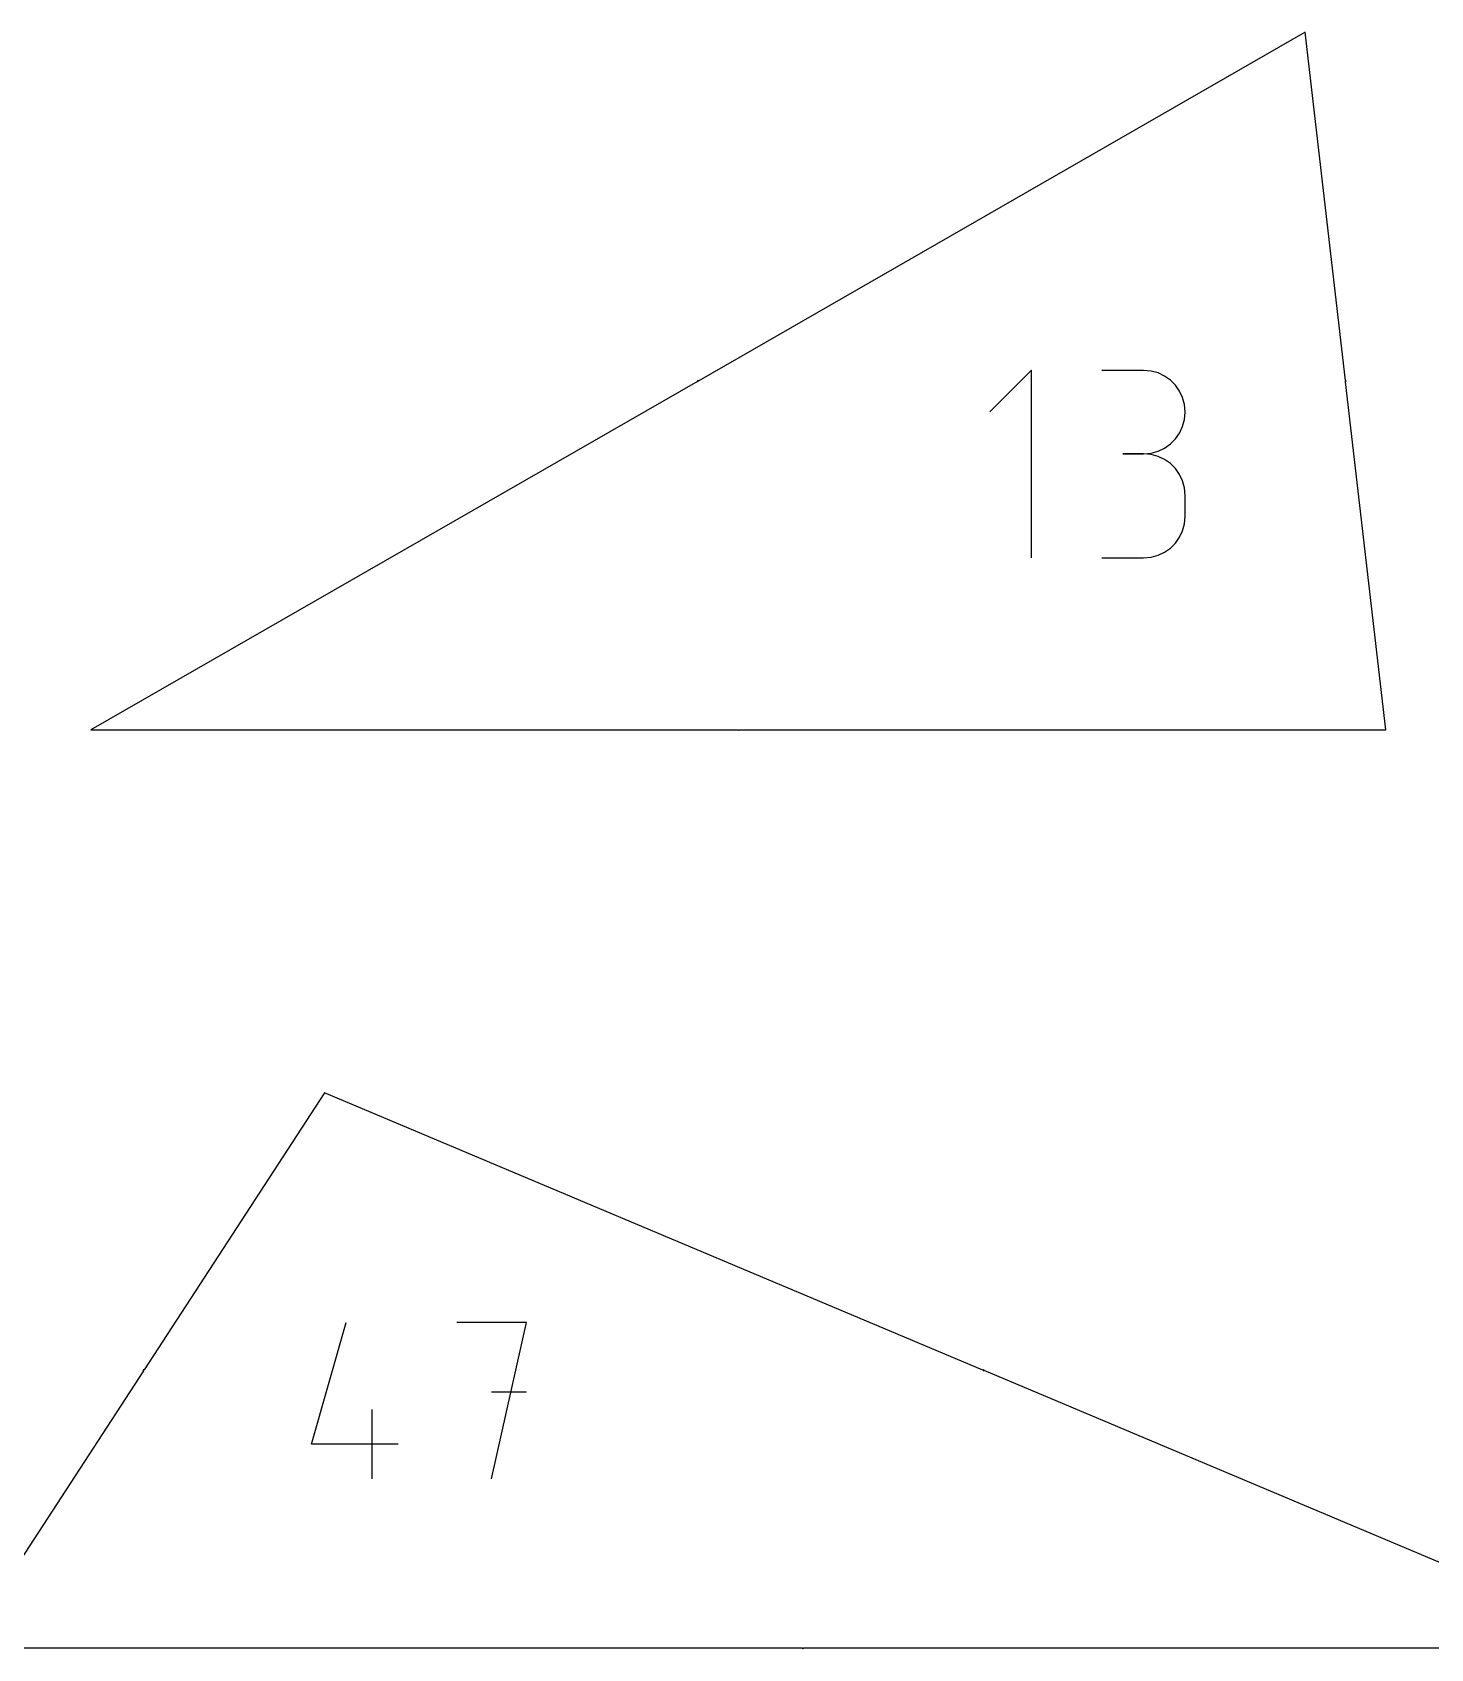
# Model space of a CAD drawing. Extents: x 0 to 200, y 0 to 297.
# Drawn here: x 54.2 to 104.9, y 135.7 to 194.4 of the extents above; entities that cross this region are included whole.
import ezdxf

# ---------------------------------------------------------------- set-up
doc = ezdxf.new("R2010")
doc.units = 0

msp = doc.modelspace()

# ---------------------------------------------------------------- linework, layer by layer
at = {"layer": 'annotation', "color": 1}
for p, q in [((90.437142, 182.104688), (88.923023, 180.590141)), ((90.437142, 175.293926), (90.437142, 182.104688)), ((94.503376, 182.096787), (92.990965, 182.096787)), ((94.775387, 182.072371), (94.503376, 182.096787)), ((95.031339, 182.002011), (94.775387, 182.072371)), ((95.266977, 181.890032), (95.031339, 182.002011)), ((95.478042, 181.740762), (95.266977, 181.890032)), ((78.324236, 181.707827), (78.324193, 181.707371)), ((78.324193, 181.707371), (78.324229, 181.70691)), ((78.324229, 181.70691), (78.324346, 181.706455)), ((78.324356, 181.708268), (78.324236, 181.707827)), ((78.324346, 181.706455), (78.324547, 181.706017)), ((78.324549, 181.708685), (78.324356, 181.708268)), ((78.324547, 181.706017), (78.324547, 181.706017)), ((78.324547, 181.706017), (78.324825, 181.70562)), ((78.324812, 181.709065), (78.324549, 181.708685)), ((78.325144, 181.709399), (78.324812, 181.709065)), ((78.324825, 181.70562), (78.32516, 181.705288)), ((78.32554, 181.709677), (78.325144, 181.709399)), ((78.32516, 181.705288), (78.325541, 181.705024)), ((78.325979, 181.709879), (78.32554, 181.709677)), ((78.32554, 181.709677), (78.32554, 181.709677)), ((78.325541, 181.705024), (78.325957, 181.704831)), ((78.325957, 181.704831), (78.326399, 181.704711)), ((78.326435, 181.709997), (78.325979, 181.709879)), ((78.326399, 181.704711), (78.326856, 181.704668)), ((78.326896, 181.710033), (78.326435, 181.709997)), ((78.326856, 181.704668), (78.327318, 181.704703)), ((78.326909, 181.703172), (78.326866, 181.702715)), ((78.326866, 181.702715), (78.326902, 181.702254)), ((78.327353, 181.709989), (78.326896, 181.710033)), ((78.326902, 181.702254), (78.32702, 181.701797)), ((78.327029, 181.703614), (78.326909, 181.703172)), ((78.32702, 181.701797), (78.327223, 181.701357)), ((78.327221, 181.704031), (78.327029, 181.703614)), ((78.327485, 181.704411), (78.327221, 181.704031)), ((78.327223, 181.701357), (78.327889, 181.700198)), ((78.327318, 181.704703), (78.327773, 181.704821)), ((78.327794, 181.70987), (78.327353, 181.709989)), ((78.327816, 181.704746), (78.327485, 181.704411)), ((78.327773, 181.704821), (78.328212, 181.705023)), ((78.328211, 181.709678), (78.327794, 181.70987)), ((78.328212, 181.705023), (78.327816, 181.704746)), ((78.327889, 181.700198), (78.327889, 181.700198)), ((78.327889, 181.700198), (78.328167, 181.699802)), ((78.328167, 181.699802), (78.328501, 181.69947)), ((78.328591, 181.709415), (78.328211, 181.709678)), ((78.328212, 181.705023), (78.328608, 181.7053)), ((78.328652, 181.705225), (78.328212, 181.705023)), ((78.328212, 181.705023), (78.328212, 181.705023)), ((78.328212, 181.705023), (78.328212, 181.705023)), ((78.328501, 181.69947), (78.328881, 181.699207)), ((78.328924, 181.709084), (78.328591, 181.709415)), ((78.328608, 181.7053), (78.328939, 181.705635)), ((78.329107, 181.705343), (78.328652, 181.705225)), ((78.328881, 181.699207), (78.329297, 181.699015)), ((78.329201, 181.708689), (78.328924, 181.709084)), ((78.328939, 181.705635), (78.329203, 181.706015)), ((78.329569, 181.705379), (78.329107, 181.705343)), ((78.329201, 181.708689), (78.329201, 181.708689)), ((78.329404, 181.708249), (78.329201, 181.708689)), ((78.329203, 181.706015), (78.329396, 181.706432)), ((78.329297, 181.699015), (78.329738, 181.698896)), ((78.329396, 181.706432), (78.329515, 181.706874)), ((78.329522, 181.707793), (78.329404, 181.708249)), ((78.329515, 181.706874), (78.329558, 181.707331)), ((78.329558, 181.707331), (78.329522, 181.707793)), ((78.330025, 181.705335), (78.329569, 181.705379)), ((78.329738, 181.698896), (78.330195, 181.698854)), ((78.330467, 181.705216), (78.330025, 181.705335)), ((78.330195, 181.698854), (78.330656, 181.69889)), ((78.330884, 181.705023), (78.330467, 181.705216)), ((78.330656, 181.69889), (78.331111, 181.699009)), ((78.331264, 181.704759), (78.330884, 181.705023)), ((78.331111, 181.699009), (78.33155, 181.699211)), ((78.331599, 181.704427), (78.331264, 181.704759)), ((78.33155, 181.699211), (78.331946, 181.699488)), ((78.33155, 181.699211), (78.33155, 181.699211)), ((78.331877, 181.70403), (78.331599, 181.704427)), ((78.332542, 181.702871), (78.331877, 181.70403)), ((78.331877, 181.70403), (78.331877, 181.70403)), ((78.331946, 181.699488), (78.332277, 181.699822)), ((78.332277, 181.699822), (78.332541, 181.700201)), ((78.332541, 181.700201), (78.332735, 181.700617)), ((78.332745, 181.702431), (78.332542, 181.702871)), ((78.332735, 181.700617), (78.332855, 181.701058)), ((78.332863, 181.701975), (78.332745, 181.702431)), ((78.332855, 181.701058), (78.332898, 181.701514)), ((78.332898, 181.701514), (78.332863, 181.701975)), ((78.333276, 181.713332), (78.33327, 181.713029)), ((78.33327, 181.713029), (78.33327, 181.713029)), ((78.33327, 181.713029), (78.333411, 181.711854)), ((78.333335, 181.713621), (78.333276, 181.713332)), ((78.333441, 181.71389), (78.333335, 181.713621)), ((78.333411, 181.711854), (78.333668, 181.710709)), ((78.333591, 181.714135), (78.333441, 181.71389)), ((78.333779, 181.714351), (78.333591, 181.714135)), ((78.333668, 181.710709), (78.334036, 181.709602)), ((78.334002, 181.714532), (78.333779, 181.714351)), ((78.334255, 181.714674), (78.334002, 181.714532)), ((78.334036, 181.709602), (78.334512, 181.708541)), ((78.334533, 181.714771), (78.334255, 181.714674)), ((78.334512, 181.708541), (78.335091, 181.707534)), ((78.334832, 181.714819), (78.334533, 181.714771)), ((78.334954, 181.714824), (78.334832, 181.714819)), ((78.334832, 181.714819), (78.334832, 181.714819)), ((78.335077, 181.714819), (78.334954, 181.714824)), ((78.3352, 181.714805), (78.335077, 181.714819)), ((78.335091, 181.707534), (78.335768, 181.706587)), ((78.335321, 181.714781), (78.3352, 181.714805)), ((78.335441, 181.714749), (78.335321, 181.714781)), ((78.335558, 181.714708), (78.335441, 181.714749)), ((78.335673, 181.714658), (78.335558, 181.714708)), ((78.335783, 181.714601), (78.335673, 181.714658)), ((78.335768, 181.706587), (78.336539, 181.70571)), ((78.33589, 181.714535), (78.335783, 181.714601)), ((78.336837, 181.71382), (78.33589, 181.714535)), ((78.33589, 181.714535), (78.33589, 181.714535)), ((78.336539, 181.70571), (78.337399, 181.704909)), ((78.337698, 181.71302), (78.336837, 181.71382)), ((78.337399, 181.704909), (78.338344, 181.704193)), ((78.33847, 181.712144), (78.337698, 181.71302)), ((78.338344, 181.704193), (78.338344, 181.704193)), ((78.338344, 181.704193), (78.33845, 181.704127)), ((78.33845, 181.704127), (78.33856, 181.70407)), ((78.339148, 181.711198), (78.33847, 181.712144)), ((78.33856, 181.70407), (78.338674, 181.70402)), ((78.338674, 181.70402), (78.33879, 181.70398)), ((78.33879, 181.70398), (78.33891, 181.703948)), ((78.33891, 181.703948), (78.339032, 181.703924)), ((78.339032, 181.703924), (78.339157, 181.70391)), ((78.339726, 181.71019), (78.339148, 181.711198)), ((78.339157, 181.70391), (78.339282, 181.703905)), ((78.339282, 181.703905), (78.339409, 181.703909)), ((78.339409, 181.703909), (78.339705, 181.703957)), ((78.339409, 181.703909), (78.339409, 181.703909)), ((78.339705, 181.703957), (78.339981, 181.704056)), ((78.340202, 181.709128), (78.339726, 181.71019)), ((78.339981, 181.704056), (78.340232, 181.704198)), ((78.340569, 181.708021), (78.340202, 181.709128)), ((78.340232, 181.704198), (78.340454, 181.70438)), ((78.340454, 181.70438), (78.340642, 181.704596)), ((78.340825, 181.706875), (78.340569, 181.708021)), ((78.340642, 181.704596), (78.340791, 181.70484)), ((78.340791, 181.70484), (78.340898, 181.705109)), ((78.340964, 181.705698), (78.340825, 181.706875)), ((78.340898, 181.705109), (78.340957, 181.705397)), ((78.340957, 181.705397), (78.340964, 181.705698)), ((78.340964, 181.705698), (78.340964, 181.705698)), ((95.660278, 181.558529), (95.478042, 181.740762)), ((95.809428, 181.34766), (95.660278, 181.558529)), ((95.921234, 181.112482), (95.809428, 181.34766)), ((101.82721, 181.710409), (101.841747, 181.712089)), ((101.827841, 181.704958), (101.828214, 181.70173)), ((101.828214, 181.70173), (101.828214, 181.70173)), ((101.828214, 181.70173), (101.828333, 181.701155)), ((101.828333, 181.701155), (101.828546, 181.700626)), ((101.828546, 181.700626), (101.828844, 181.700151)), ((101.828844, 181.700151), (101.829214, 181.699737)), ((101.829214, 181.699737), (101.829648, 181.699393)), ((101.829648, 181.699393), (101.830135, 181.699127)), ((101.830135, 181.699127), (101.830664, 181.698946)), ((101.830664, 181.698946), (101.831226, 181.698859)), ((101.831226, 181.698859), (101.831811, 181.698874)), ((101.831811, 181.698874), (101.833427, 181.699061)), ((101.833427, 181.699061), (101.833999, 181.69918)), ((101.833427, 181.699061), (101.833427, 181.699061)), ((101.833999, 181.69918), (101.834526, 181.699393)), ((101.834526, 181.699393), (101.835001, 181.699689)), ((101.835001, 181.699689), (101.835414, 181.70006)), ((101.835414, 181.70006), (101.835758, 181.700494)), ((101.835758, 181.700494), (101.836024, 181.700981)), ((101.836024, 181.700981), (101.836205, 181.701512)), ((101.836277, 181.702662), (101.836091, 181.704278)), ((101.836091, 181.704278), (101.836277, 181.702662)), ((101.836205, 181.701512), (101.836292, 181.702075)), ((101.836292, 181.702075), (101.836277, 181.702662)), ((101.836277, 181.702662), (101.836277, 181.702662)), ((101.836277, 181.702662), (101.836397, 181.702087)), ((101.836397, 181.702087), (101.83661, 181.701558)), ((101.83661, 181.701558), (101.836907, 181.701083)), ((101.836907, 181.701083), (101.837279, 181.700669)), ((101.837279, 181.700669), (101.837713, 181.700326)), ((101.837713, 181.700326), (101.838201, 181.700059)), ((101.841747, 181.712089), (101.838141, 181.714947)), ((101.838201, 181.700059), (101.838732, 181.699879)), ((101.838732, 181.699879), (101.839296, 181.699792)), ((101.839296, 181.699792), (101.839883, 181.699807)), ((101.839883, 181.699807), (101.840455, 181.699926)), ((101.839883, 181.699807), (101.839883, 181.699807)), ((101.840455, 181.699926), (101.840982, 181.700139)), ((101.840982, 181.700139), (101.841457, 181.700436)), ((101.841457, 181.700436), (101.84187, 181.700806)), ((101.84187, 181.700806), (101.842214, 181.70124)), ((101.842214, 181.70124), (101.842481, 181.701727)), ((101.842734, 181.703408), (101.84236, 181.706636)), ((101.842481, 181.701727), (101.842661, 181.702258)), ((101.842661, 181.702258), (101.842749, 181.702822)), ((101.842749, 181.702822), (101.842734, 181.703408)), ((95.991439, 180.857324), (95.921234, 181.112482)), ((96.015787, 180.586511), (95.991439, 180.857324)), ((95.809428, 179.822356), (95.921234, 180.058278)), ((95.921234, 180.058278), (95.991439, 180.314427)), ((95.991439, 180.314427), (96.015787, 180.586511)), ((96.015787, 180.586511), (96.015787, 180.586511)), ((95.478042, 179.428364), (95.660278, 179.610954)), ((95.660278, 179.610954), (95.809428, 179.822356)), ((94.503376, 179.071964), (93.746103, 179.071964)), ((93.746103, 179.071964), (94.503376, 179.071964)), ((94.503376, 179.071964), (94.775387, 179.096385)), ((94.775387, 179.047549), (94.503376, 179.071964)), ((94.503376, 179.071964), (94.503376, 179.071964)), ((94.775387, 179.096385), (95.031339, 179.166787)), ((95.031339, 178.977188), (94.775387, 179.047549)), ((95.031339, 179.166787), (95.266977, 179.278877)), ((95.266977, 178.865209), (95.031339, 178.977188)), ((95.266977, 179.278877), (95.478042, 179.428364)), ((95.478042, 178.71594), (95.266977, 178.865209)), ((95.660278, 178.533707), (95.478042, 178.71594)), ((95.809428, 178.322838), (95.660278, 178.533707)), ((95.921234, 178.08766), (95.809428, 178.322838)), ((95.991439, 177.832501), (95.921234, 178.08766)), ((96.015787, 177.561689), (95.991439, 177.832501)), ((96.015787, 176.804415), (96.015787, 177.561689)), ((96.015787, 177.561689), (96.015787, 177.561689)), ((95.921234, 176.278272), (95.991439, 176.53349)), ((95.991439, 176.53349), (96.015787, 176.804415)), ((95.660278, 175.832221), (95.809428, 176.043076)), ((95.809428, 176.043076), (95.921234, 176.278272)), ((94.775387, 175.318541), (95.031339, 175.388866)), ((95.031339, 175.388866), (95.266977, 175.5008)), ((95.266977, 175.5008), (95.478042, 175.650024)), ((95.478042, 175.650024), (95.660278, 175.832221)), ((92.990965, 175.29414), (94.503376, 175.29414)), ((94.503376, 175.29414), (94.775387, 175.318541)), ((94.503376, 175.29414), (94.503376, 175.29414)), ((79.788304, 169.054885), (79.788261, 169.054403)), ((79.788261, 169.054403), (79.788261, 169.053069)), ((79.788261, 169.053069), (79.788261, 169.053069)), ((79.788261, 169.053069), (79.788304, 169.052587)), ((79.788304, 169.048189), (79.788261, 169.047707)), ((79.788261, 169.047707), (79.788261, 169.047707)), ((79.788261, 169.047707), (79.788304, 169.047227)), ((79.788429, 169.055337), (79.788304, 169.054885)), ((79.788304, 169.052587), (79.788428, 169.052134)), ((79.788429, 169.048642), (79.788304, 169.048189)), ((79.788304, 169.047227), (79.788428, 169.046776)), ((79.788428, 169.052134), (79.788627, 169.051716)), ((79.788428, 169.046776), (79.788627, 169.046359)), ((79.788627, 169.055754), (79.788429, 169.055337)), ((79.788627, 169.04906), (79.788429, 169.048642)), ((79.788891, 169.056127), (79.788627, 169.055754)), ((79.788627, 169.051716), (79.788891, 169.051342)), ((79.788891, 169.049434), (79.788627, 169.04906)), ((79.788627, 169.046359), (79.788891, 169.045986)), ((79.789214, 169.056449), (79.788891, 169.056127)), ((79.788891, 169.051342), (79.789214, 169.051019)), ((79.789214, 169.049757), (79.788891, 169.049434)), ((79.788891, 169.045986), (79.789214, 169.045663)), ((79.789588, 169.056713), (79.789214, 169.056449)), ((79.789214, 169.051019), (79.789588, 169.050755)), ((79.789588, 169.050022), (79.789214, 169.049757)), ((79.789214, 169.045663), (79.789588, 169.045399)), ((79.790005, 169.05691), (79.789588, 169.056713)), ((79.789588, 169.050755), (79.790005, 169.050556)), ((79.790005, 169.05022), (79.789588, 169.050022)), ((79.789588, 169.045399), (79.790005, 169.045201)), ((79.790458, 169.057034), (79.790005, 169.05691)), ((79.790005, 169.050556), (79.790458, 169.050432)), ((79.790458, 169.050345), (79.790005, 169.05022)), ((79.790005, 169.045201), (79.790458, 169.045076)), ((79.790938, 169.057077), (79.790458, 169.057034)), ((79.790458, 169.050432), (79.790938, 169.050388)), ((79.790938, 169.050388), (79.790458, 169.050345)), ((79.790458, 169.045076), (79.790938, 169.045033)), ((79.791419, 169.057034), (79.790938, 169.057077)), ((79.790938, 169.057077), (79.790938, 169.057077)), ((79.790938, 169.050388), (79.791419, 169.050432)), ((79.790938, 169.050388), (79.790938, 169.050388)), ((79.791419, 169.050345), (79.790938, 169.050388)), ((79.790938, 169.050388), (79.790938, 169.050388)), ((79.790938, 169.045033), (79.791419, 169.045076)), ((79.790938, 169.045033), (79.790938, 169.045033)), ((79.791872, 169.05691), (79.791419, 169.057034)), ((79.791419, 169.050432), (79.791872, 169.050556)), ((79.791872, 169.05022), (79.791419, 169.050345)), ((79.791419, 169.045076), (79.791872, 169.045201)), ((79.792289, 169.056713), (79.791872, 169.05691)), ((79.791872, 169.050556), (79.792289, 169.050755)), ((79.792289, 169.050022), (79.791872, 169.05022)), ((79.791872, 169.045201), (79.792289, 169.045399)), ((79.792663, 169.056449), (79.792289, 169.056713)), ((79.792289, 169.050755), (79.792663, 169.051019)), ((79.792663, 169.049757), (79.792289, 169.050022)), ((79.792289, 169.045399), (79.792663, 169.045663)), ((79.792986, 169.056127), (79.792663, 169.056449)), ((79.792663, 169.051019), (79.792986, 169.051343)), ((79.792986, 169.049434), (79.792663, 169.049757)), ((79.792663, 169.045663), (79.792986, 169.045986)), ((79.79325, 169.055754), (79.792986, 169.056127)), ((79.792986, 169.051343), (79.79325, 169.051717)), ((79.79325, 169.04906), (79.792986, 169.049434)), ((79.792986, 169.045986), (79.79325, 169.046359)), ((79.793448, 169.055337), (79.79325, 169.055754)), ((79.79325, 169.051717), (79.793448, 169.052134)), ((79.793448, 169.048642), (79.79325, 169.04906)), ((79.79325, 169.046359), (79.793448, 169.046776)), ((79.793573, 169.054885), (79.793448, 169.055337)), ((79.793448, 169.052134), (79.793573, 169.052588)), ((79.793573, 169.048189), (79.793448, 169.048642)), ((79.793448, 169.046776), (79.793573, 169.047227)), ((79.793616, 169.054403), (79.793573, 169.054885)), ((79.793573, 169.052588), (79.793616, 169.053069)), ((79.793616, 169.047707), (79.793573, 169.048189)), ((79.793573, 169.047227), (79.793616, 169.047707)), ((79.793616, 169.054403), (79.793616, 169.054403)), ((79.793616, 169.053069), (79.793616, 169.054403)), ((79.793616, 169.047707), (79.793616, 169.047707)), ((79.800819, 169.057077), (79.798139, 169.045018)), ((79.798139, 169.050388), (79.800819, 169.050388)), ((79.798139, 169.045018), (79.803501, 169.045018)), ((64.297957, 143.136348), (65.556421, 147.549872)), ((72.100812, 147.549872), (69.57712, 147.549872)), ((70.839144, 141.87468), (72.100812, 147.549872)), ((58.211476, 145.807354), (58.205592, 145.814121)), ((58.210895, 145.821956), (58.210839, 145.821536)), ((58.210839, 145.821536), (58.210855, 145.821115)), ((58.210855, 145.821115), (58.210941, 145.820704)), ((58.211026, 145.822368), (58.210895, 145.821956)), ((58.210941, 145.820704), (58.211096, 145.820313)), ((58.211234, 145.82276), (58.211026, 145.822368)), ((58.211096, 145.820313), (58.211318, 145.819951)), ((58.211509, 145.823109), (58.211234, 145.82276)), ((58.211234, 145.82276), (58.211234, 145.82276)), ((58.211318, 145.819951), (58.211603, 145.819629)), ((58.214836, 145.812514), (58.211476, 145.807354)), ((58.211832, 145.823395), (58.211509, 145.823109)), ((58.211603, 145.819629), (58.211951, 145.819355)), ((58.215895, 145.809622), (58.211768, 145.812309)), ((58.212194, 145.823617), (58.211832, 145.823395)), ((58.211951, 145.819355), (58.211951, 145.819355)), ((58.211951, 145.819355), (58.212344, 145.819146)), ((58.212585, 145.823772), (58.212194, 145.823617)), ((58.212344, 145.819146), (58.212756, 145.819015)), ((58.212996, 145.823859), (58.212585, 145.823772)), ((58.212756, 145.819015), (58.213177, 145.818958)), ((58.213416, 145.823876), (58.212996, 145.823859)), ((58.213177, 145.818958), (58.213598, 145.818974)), ((58.213837, 145.82382), (58.213416, 145.823876)), ((58.213598, 145.818974), (58.21401, 145.819061)), ((58.214247, 145.823689), (58.213837, 145.82382)), ((58.21401, 145.819061), (58.214401, 145.819216)), ((58.214639, 145.823482), (58.214247, 145.823689)), ((58.214401, 145.819216), (58.214763, 145.819438)), ((58.214639, 145.823482), (58.214639, 145.823482)), ((58.214988, 145.823206), (58.214639, 145.823482)), ((58.214763, 145.819438), (58.215087, 145.819724)), ((58.215022, 145.819269), (58.214966, 145.818848)), ((58.214966, 145.818848), (58.214982, 145.818427)), ((58.214982, 145.818427), (58.215069, 145.818016)), ((58.215275, 145.822883), (58.214988, 145.823206)), ((58.215153, 145.81968), (58.215022, 145.819269)), ((58.215069, 145.818016), (58.215225, 145.817625)), ((58.215087, 145.819724), (58.215361, 145.820072)), ((58.215361, 145.820072), (58.215153, 145.81968)), ((58.215225, 145.817625), (58.215447, 145.817262)), ((58.215497, 145.82252), (58.215275, 145.822883)), ((58.215361, 145.820072), (58.215569, 145.820465)), ((58.215636, 145.820421), (58.215361, 145.820072)), ((58.215361, 145.820072), (58.215361, 145.820072)), ((58.215361, 145.820072), (58.215361, 145.820072)), ((58.215447, 145.817262), (58.215734, 145.816939)), ((58.215653, 145.822129), (58.215497, 145.82252)), ((58.215569, 145.820465), (58.2157, 145.820876)), ((58.215959, 145.820708), (58.215636, 145.820421)), ((58.21574, 145.821718), (58.215653, 145.822129)), ((58.2157, 145.820876), (58.215756, 145.821297)), ((58.215734, 145.816939), (58.216083, 145.816664)), ((58.215756, 145.821297), (58.21574, 145.821718)), ((58.216321, 145.820929), (58.215959, 145.820708)), ((58.216083, 145.816664), (58.217111, 145.815994)), ((58.216712, 145.821085), (58.216321, 145.820929)), ((58.217123, 145.821171), (58.216712, 145.821085)), ((58.217111, 145.815994), (58.217111, 145.815994)), ((58.217111, 145.815994), (58.217504, 145.815786)), ((58.217544, 145.821187), (58.217123, 145.821171)), ((58.217504, 145.815786), (58.217915, 145.815655)), ((58.217966, 145.821131), (58.217544, 145.821187)), ((58.217915, 145.815655), (58.218336, 145.815599)), ((58.218378, 145.820999), (58.217966, 145.821131)), ((58.218336, 145.815599), (58.218756, 145.815615)), ((58.218771, 145.820791), (58.218378, 145.820999)), ((58.218756, 145.815615), (58.219166, 145.815702)), ((58.219798, 145.820121), (58.218771, 145.820791)), ((58.218771, 145.820791), (58.218771, 145.820791)), ((58.219166, 145.815702), (58.219557, 145.815858)), ((58.219557, 145.815858), (58.219918, 145.816081)), ((58.220148, 145.819846), (58.219798, 145.820121)), ((58.219918, 145.816081), (58.220241, 145.816367)), ((58.220434, 145.819523), (58.220148, 145.819846)), ((58.220241, 145.816367), (58.220515, 145.816716)), ((58.220656, 145.819161), (58.220434, 145.819523)), ((58.220515, 145.816716), (58.220723, 145.817108)), ((58.220515, 145.816716), (58.220515, 145.816716)), ((58.22081, 145.81877), (58.220656, 145.819161)), ((58.220723, 145.817108), (58.220855, 145.817519)), ((58.220897, 145.81836), (58.22081, 145.81877)), ((58.220855, 145.817519), (58.220912, 145.817939)), ((58.220912, 145.817939), (58.220897, 145.81836)), ((88.683562, 145.812821), (88.686031, 145.811781)), ((88.686031, 145.811781), (88.686031, 145.811781)), ((88.686031, 145.811781), (88.686492, 145.811633)), ((88.686492, 145.811633), (88.686958, 145.811572)), ((88.686958, 145.811572), (88.68742, 145.811593)), ((88.688628, 145.817948), (88.687392, 145.818468)), ((88.687392, 145.818468), (88.688628, 145.817948)), ((88.68742, 145.811593), (88.687867, 145.811692)), ((88.687867, 145.811692), (88.68829, 145.811864)), ((88.690708, 145.822886), (88.688239, 145.823926)), ((88.68829, 145.811864), (88.688678, 145.812105)), ((88.689056, 145.817721), (88.688628, 145.817948)), ((88.688628, 145.817948), (88.688628, 145.817948)), ((88.688628, 145.817948), (88.689089, 145.817801)), ((88.688678, 145.812105), (88.689022, 145.812412)), ((88.689022, 145.812412), (88.689312, 145.812781)), ((88.689425, 145.81743), (88.689056, 145.817721)), ((88.689089, 145.817801), (88.689555, 145.81774)), ((88.689312, 145.812781), (88.689538, 145.813206)), ((88.689733, 145.817085), (88.689425, 145.81743)), ((88.689538, 145.813206), (88.690059, 145.814442)), ((88.689555, 145.81774), (88.690017, 145.817761)), ((88.689975, 145.816696), (88.689733, 145.817085)), ((88.690147, 145.816274), (88.689975, 145.816696)), ((88.690017, 145.817761), (88.690465, 145.817859)), ((88.690059, 145.814442), (88.690205, 145.814901)), ((88.690059, 145.814442), (88.690059, 145.814442)), ((88.690245, 145.815827), (88.690147, 145.816274)), ((88.690205, 145.814901), (88.690266, 145.815366)), ((88.690266, 145.815366), (88.690245, 145.815827)), ((88.690465, 145.817859), (88.690888, 145.818032)), ((88.691135, 145.822659), (88.690708, 145.822886)), ((88.690888, 145.818032), (88.691276, 145.818275)), ((88.691505, 145.822368), (88.691135, 145.822659)), ((88.691276, 145.818275), (88.691621, 145.818583)), ((88.691812, 145.822023), (88.691505, 145.822368)), ((88.691621, 145.818583), (88.691912, 145.818953)), ((88.692054, 145.821634), (88.691812, 145.822023)), ((88.691912, 145.818953), (88.692139, 145.81938)), ((88.692227, 145.821212), (88.692054, 145.821634)), ((88.692139, 145.81938), (88.692285, 145.819839)), ((88.692139, 145.81938), (88.692139, 145.81938)), ((88.692325, 145.820765), (88.692227, 145.821212)), ((88.692285, 145.819839), (88.692346, 145.820304)), ((88.692346, 145.820304), (88.692325, 145.820765)), ((88.69356, 145.810989), (88.693499, 145.810523)), ((88.693499, 145.810523), (88.69352, 145.810062)), ((88.69352, 145.810062), (88.693619, 145.809615)), ((88.693707, 145.81145), (88.69356, 145.810989)), ((88.693619, 145.809615), (88.693792, 145.809193)), ((88.694225, 145.81268), (88.693707, 145.81145)), ((88.693707, 145.81145), (88.693707, 145.81145)), ((88.693792, 145.809193), (88.694034, 145.808805)), ((88.694034, 145.808805), (88.694342, 145.808461)), ((88.694452, 145.813107), (88.694225, 145.81268)), ((88.694342, 145.808461), (88.694711, 145.808171)), ((88.694743, 145.813476), (88.694452, 145.813107)), ((88.694711, 145.808171), (88.695138, 145.807944)), ((88.695088, 145.813784), (88.694743, 145.813476)), ((88.695477, 145.814027), (88.695088, 145.813784)), ((88.695138, 145.807944), (88.695138, 145.807944)), ((88.695138, 145.807944), (88.695598, 145.807797)), ((88.6959, 145.814199), (88.695477, 145.814027)), ((88.695598, 145.807797), (88.696063, 145.807736)), ((88.696348, 145.814298), (88.6959, 145.814199)), ((88.696063, 145.807736), (88.696524, 145.807756)), ((88.69616, 145.817163), (88.696099, 145.816696)), ((88.696099, 145.816696), (88.69612, 145.816234)), ((88.69612, 145.816234), (88.696218, 145.815786)), ((88.696308, 145.817624), (88.69616, 145.817163)), ((88.696218, 145.815786), (88.696391, 145.815363)), ((88.696534, 145.818049), (88.696308, 145.817624)), ((88.696308, 145.817624), (88.696308, 145.817624)), ((88.696809, 145.814319), (88.696348, 145.814298)), ((88.696391, 145.815363), (88.696633, 145.814974)), ((88.696524, 145.807756), (88.696971, 145.807854)), ((88.696824, 145.818417), (88.696534, 145.818049)), ((88.696633, 145.814974), (88.69694, 145.814629)), ((88.697275, 145.814258), (88.696809, 145.814319)), ((88.697168, 145.818724), (88.696824, 145.818417)), ((88.69694, 145.814629), (88.697309, 145.814338)), ((88.696971, 145.807854), (88.697394, 145.808025)), ((88.697557, 145.818966), (88.697168, 145.818724)), ((88.697735, 145.814111), (88.697275, 145.814258)), ((88.697309, 145.814338), (88.697735, 145.814111)), ((88.697394, 145.808025), (88.697783, 145.808266)), ((88.69798, 145.819138), (88.697557, 145.818966)), ((88.698162, 145.813885), (88.697735, 145.814111)), ((88.697735, 145.814111), (88.697735, 145.814111)), ((88.697735, 145.814111), (88.697735, 145.814111)), ((88.697735, 145.814111), (88.698195, 145.813965)), ((88.697783, 145.808266), (88.698128, 145.808574)), ((88.698428, 145.819236), (88.69798, 145.819138)), ((88.698128, 145.808574), (88.698418, 145.808943)), ((88.698531, 145.813594), (88.698162, 145.813885)), ((88.698195, 145.813965), (88.698661, 145.813904)), ((88.698418, 145.808943), (88.698645, 145.80937)), ((88.698889, 145.819257), (88.698428, 145.819236)), ((88.698838, 145.813249), (88.698531, 145.813594)), ((88.698645, 145.80937), (88.699163, 145.8106)), ((88.698661, 145.813904), (88.699123, 145.813925)), ((88.69908, 145.81286), (88.698838, 145.813249)), ((88.699355, 145.819196), (88.698889, 145.819257)), ((88.699253, 145.812437), (88.69908, 145.81286)), ((88.699123, 145.813925), (88.69957, 145.814024)), ((88.699163, 145.8106), (88.69931, 145.811061)), ((88.699163, 145.8106), (88.699163, 145.8106)), ((88.699351, 145.811989), (88.699253, 145.812437)), ((88.69931, 145.811061), (88.699372, 145.811527)), ((88.699372, 145.811527), (88.699351, 145.811989)), ((88.699815, 145.819049), (88.699355, 145.819196)), ((88.69957, 145.814024), (88.699993, 145.814196)), ((88.700242, 145.818823), (88.699815, 145.819049)), ((88.699815, 145.819049), (88.699815, 145.819049)), ((88.699993, 145.814196), (88.700383, 145.814439)), ((88.700611, 145.818532), (88.700242, 145.818823)), ((88.700383, 145.814439), (88.700728, 145.814747)), ((88.700918, 145.818187), (88.700611, 145.818532)), ((88.700728, 145.814747), (88.701019, 145.815117)), ((88.70116, 145.817798), (88.700918, 145.818187)), ((88.701019, 145.815117), (88.701246, 145.815544)), ((88.701333, 145.817376), (88.70116, 145.817798)), ((88.701246, 145.815544), (88.701392, 145.816003)), ((88.701246, 145.815544), (88.701246, 145.815544)), ((88.701431, 145.816929), (88.701333, 145.817376)), ((88.701392, 145.816003), (88.701453, 145.816468)), ((88.701453, 145.816468), (88.701431, 145.816929)), ((72.100812, 145.022621), (70.839144, 145.022621)), ((66.504541, 141.87468), (66.504541, 144.395168)), ((67.449101, 143.136348), (64.297957, 143.136348)), ((82.124654, 135.744922), (82.124615, 135.744481)), ((82.124615, 135.744481), (82.124615, 135.743248)), ((82.124615, 135.743248), (82.124615, 135.743248)), ((82.124615, 135.743248), (82.124654, 135.742807)), ((82.124654, 135.738766), (82.124615, 135.738323)), ((82.124615, 135.738323), (82.124615, 135.738323)), ((82.124615, 135.738323), (82.124654, 135.737882)), ((82.124769, 135.745337), (82.124654, 135.744922)), ((82.124654, 135.742807), (82.124769, 135.742391)), ((82.124769, 135.739183), (82.124654, 135.738766)), ((82.124654, 135.737882), (82.124769, 135.737467)), ((82.124951, 135.74572), (82.124769, 135.745337)), ((82.124769, 135.742391), (82.124951, 135.742009)), ((82.124951, 135.739567), (82.124769, 135.739183)), ((82.124769, 135.737467), (82.124951, 135.737084)), ((82.125193, 135.746064), (82.124951, 135.74572)), ((82.124951, 135.742009), (82.125193, 135.741665)), ((82.125193, 135.739911), (82.124951, 135.739567)), ((82.124951, 135.737084), (82.125193, 135.73674)), ((82.12549, 135.74636), (82.125193, 135.746064)), ((82.125193, 135.741665), (82.12549, 135.741369)), ((82.12549, 135.740209), (82.125193, 135.739911)), ((82.125193, 135.73674), (82.12549, 135.736444)), ((82.125834, 135.746603), (82.12549, 135.74636)), ((82.12549, 135.741369), (82.125834, 135.741125)), ((82.125834, 135.740452), (82.12549, 135.740209)), ((82.12549, 135.736444), (82.125834, 135.736201)), ((82.126217, 135.746785), (82.125834, 135.746603)), ((82.125834, 135.741125), (82.126217, 135.740943)), ((82.126217, 135.740634), (82.125834, 135.740452)), ((82.125834, 135.736201), (82.126217, 135.736018)), ((82.126634, 135.7469), (82.126217, 135.746785)), ((82.126217, 135.740943), (82.126634, 135.740829)), ((82.126634, 135.740749), (82.126217, 135.740634)), ((82.126217, 135.736018), (82.126634, 135.735904)), ((82.127077, 135.74694), (82.126634, 135.7469)), ((82.126634, 135.740829), (82.127077, 135.740789)), ((82.127077, 135.740789), (82.126634, 135.740749)), ((82.126634, 135.735904), (82.127077, 135.735864)), ((82.129539, 135.74694), (82.127077, 135.74694)), ((82.127077, 135.74694), (82.127077, 135.74694)), ((82.127077, 135.740789), (82.12831, 135.740789)), ((82.12831, 135.740789), (82.127077, 135.740789)), ((82.127077, 135.740789), (82.127077, 135.740789)), ((82.127077, 135.735864), (82.129539, 135.735864)), ((82.133698, 135.744475), (82.139855, 135.744475)), ((82.135543, 135.74694), (82.135543, 135.742015)), ((82.139855, 135.744475), (82.137396, 135.735851))]:
    msp.add_line(p, q, dxfattribs=at)
at = {"layer": 'boundary', "color": 5}
for p, q in [((100.371925, 194.362772), (78.35485, 181.719558)), ((101.832063, 181.732142), (100.371925, 194.362772)), ((78.310797, 181.694261), (56.293722, 169.051047)), ((78.320175, 181.728936), (78.310797, 181.694261)), ((78.35485, 181.719558), (78.320175, 181.728936)), ((101.860212, 181.709826), (101.832063, 181.732142)), ((101.837897, 181.681678), (101.860212, 181.709826)), ((103.298036, 169.051047), (101.837897, 181.681678)), ((56.293722, 169.051047), (79.770479, 169.051047)), ((79.770479, 169.051047), (79.795879, 169.025647)), ((79.795879, 169.025647), (79.821279, 169.051047)), ((79.821279, 169.051047), (103.298036, 169.051047)), ((64.773749, 155.889446), (58.226916, 145.836705)), ((88.669519, 145.82528), (64.773749, 155.889446)), ((58.199194, 145.794137), (51.652361, 135.741396)), ((58.226916, 145.836705), (58.191771, 145.829282)), ((58.191771, 145.829282), (58.199194, 145.794137)), ((88.702786, 145.83883), (88.669519, 145.82528)), ((88.716336, 145.805562), (88.702786, 145.83883)), ((112.612105, 135.741396), (88.716336, 145.805562)), ((51.652361, 135.741396), (82.106833, 135.741396)), ((82.106833, 135.741396), (82.132233, 135.715996)), ((82.132233, 135.715996), (82.157633, 135.741396)), ((82.157633, 135.741396), (112.612105, 135.741396))]:
    msp.add_line(p, q, dxfattribs=at)

doc.saveas('drawing.dxf')
